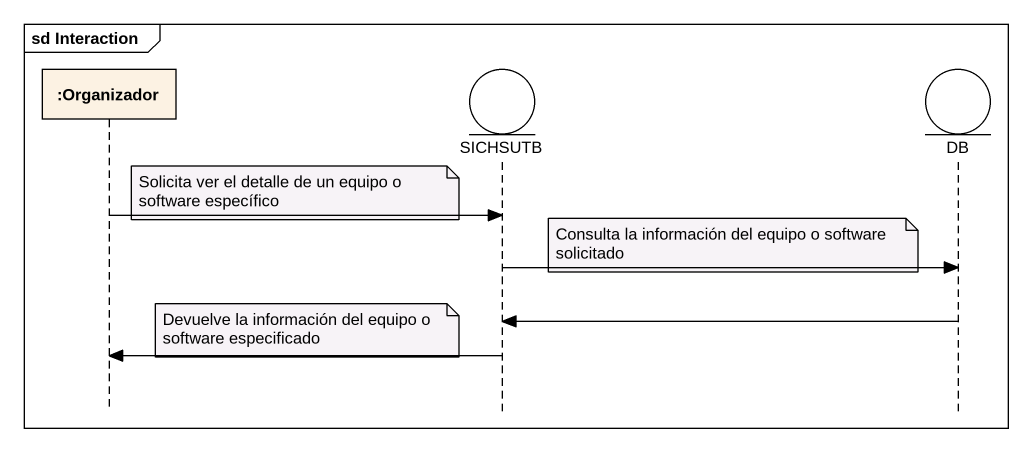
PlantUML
@startuml
mainframe sd Interaction
hide footbox
participant ":Organizador" as Organizador
entity SICHSUTB
entity DB

note right of Organizador : Solicita ver el detalle de un equipo o software específico
Organizador -> SICHSUTB
note left of DB : Consulta la información del equipo o software solicitado
SICHSUTB -> DB
DB -> SICHSUTB
note left of SICHSUTB : Devuelve la información del equipo o software especificado
SICHSUTB -> Organizador
@enduml
